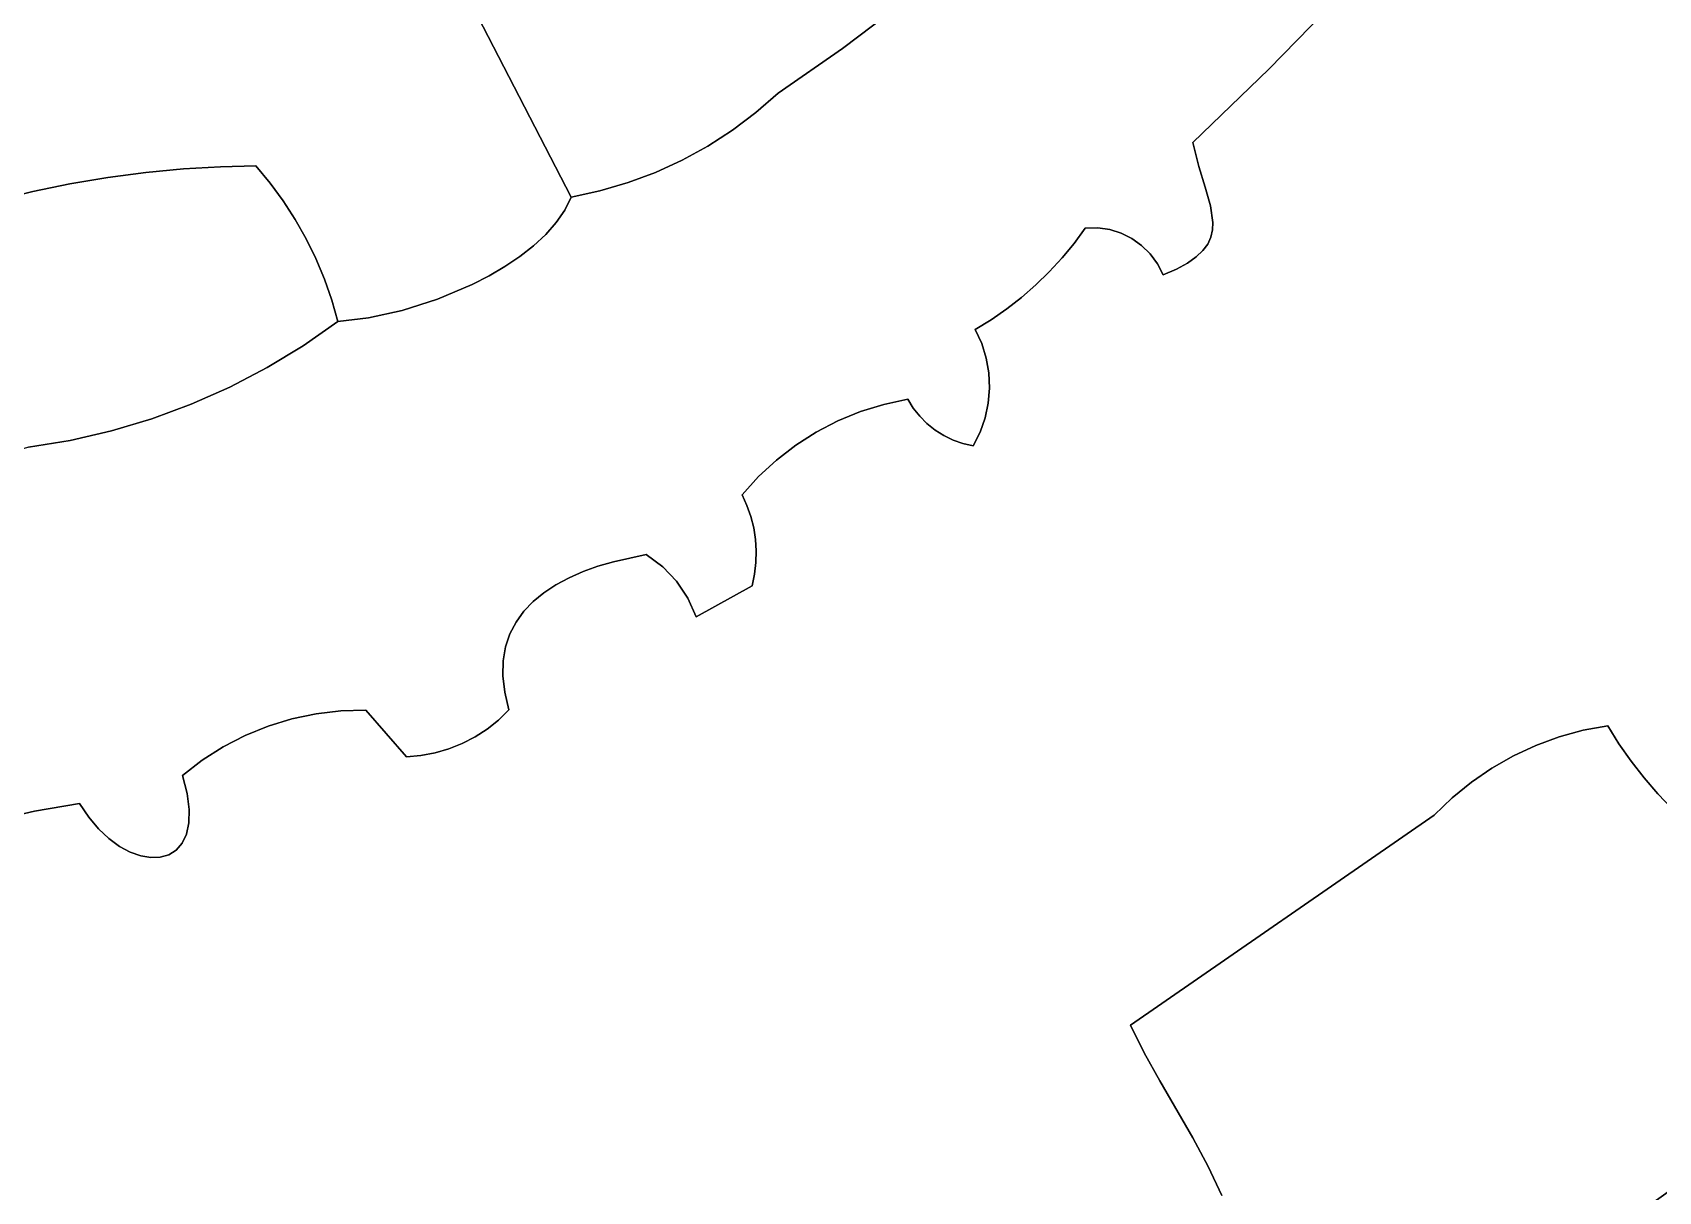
# Model space of a CAD drawing. Header units: inches. Extents: x 37.5 to 70.3, y 17.4 to 61.6.
# Drawn here: x 55.902 to 59.301, y 36.337 to 38.758 of the extents above; entities that cross this region are included whole.
import ezdxf

# ---------------------------------------------------------------- set-up
doc = ezdxf.new("R2010")
doc.units = ezdxf.units.IN
doc.layers.add('SURFACES_FOR_SKETCHUP', color=7, linetype='Continuous')

msp = doc.modelspace()

# ---------------------------------------------------------------- linework, layer by layer
at = {"layer": 'SURFACES_FOR_SKETCHUP'}
for points, invisible_edges in [([(58.7891, 39.0034), (60.2509, 37.8714), (59.7633, 39.3712)], 11), ([(56.1872, 39.2961), (56.1131, 39.2738), (56.2948, 38.4781)], 10), ([(56.3686, 38.4797), (56.8326, 38.7916), (56.1872, 39.2961)], 11), ([(56.2948, 38.4781), (56.3686, 38.4797), (56.1872, 39.2961)], 10), ([(56.1131, 39.2738), (56.0399, 39.2531), (56.2177, 38.4736)], 10), ([(56.2177, 38.4736), (56.2948, 38.4781), (56.1131, 39.2738)], 10), ([(55.9688, 39.2313), (55.9013, 39.2055), (56.1387, 38.4662)], 10), ([(56.0399, 39.2531), (55.9688, 39.2313), (56.1387, 38.4662)], 10), ([(56.1387, 38.4662), (56.2177, 38.4736), (56.0399, 39.2531)], 10), ([(55.8693, 39.1902), (55.6954, 39.0067), (56.1387, 38.4662)], 11), ([(55.9013, 39.2055), (55.8693, 39.1902), (56.1387, 38.4662)], 10), ([(57.1434, 39.1687), (57.1153, 39.1067), (57.5952, 38.7253)], 10), ([(57.5952, 38.7253), (57.7261, 38.8241), (57.1434, 39.1687)], 10), ([(57.9745, 39.0377), (58.4861, 38.6818), (58.0917, 39.1521)], 3), ([(58.6401, 38.8402), (58.0917, 39.1521), (58.4861, 38.6818)], 3), ([(57.1153, 39.1067), (57.0889, 39.06), (57.5952, 38.7253)], 10), ([(57.0598, 39.0151), (57.4601, 38.6319), (57.0889, 39.06)], 3), ([(57.4601, 38.6319), (57.5952, 38.7253), (57.0889, 39.06)], 10), ([(57.8526, 38.9283), (58.3272, 38.5283), (57.9745, 39.0377)], 3), ([(58.4861, 38.6818), (57.9745, 39.0377), (58.3272, 38.5283)], 3), ([(55.9023, 38.4265), (55.6954, 39.0067), (55.8279, 38.4076)], 3), ([(55.9797, 38.4426), (55.6954, 39.0067), (55.9023, 38.4265)], 3), ([(56.0589, 38.4558), (55.6954, 39.0067), (55.9797, 38.4426)], 3), ([(56.0589, 38.4558), (56.1387, 38.4662), (55.6954, 39.0067)], 10), ([(57.0598, 39.0151), (57.028, 38.9722), (57.4601, 38.6319)], 10), ([(58.6401, 38.8402), (60.1261, 37.7234), (58.7891, 39.0034)], 3), ([(60.2509, 37.8714), (58.7891, 39.0034), (60.1261, 37.7234)], 3), ([(57.028, 38.9722), (56.9936, 38.9315), (57.3648, 38.5543)], 10), ([(57.4138, 38.5913), (57.028, 38.9722), (57.3648, 38.5543)], 3), ([(57.4601, 38.6319), (57.028, 38.9722), (57.4138, 38.5913)], 3), ([(56.9936, 38.9315), (56.9568, 38.8929), (57.3134, 38.521)], 10), ([(57.3134, 38.521), (57.3648, 38.5543), (56.9936, 38.9315)], 10), ([(57.7261, 38.8241), (58.1024, 38.3497), (57.8526, 38.9283)], 3), ([(58.3272, 38.5283), (57.8526, 38.9283), (58.1024, 38.3497)], 11), ([(56.9568, 38.8929), (56.9176, 38.8566), (57.2041, 38.4662)], 10), ([(57.2597, 38.4916), (57.3134, 38.521), (56.9568, 38.8929)], 10), ([(57.2597, 38.4916), (56.9568, 38.8929), (57.2041, 38.4662)], 3), ([(56.9176, 38.8566), (56.8762, 38.8228), (57.0878, 38.4276)], 10), ([(57.0878, 38.4276), (57.1467, 38.4448), (56.9176, 38.8566)], 10), ([(57.2041, 38.4662), (56.9176, 38.8566), (57.1467, 38.4448)], 3), ([(56.8762, 38.8228), (56.8326, 38.7916), (57.0275, 38.4147)], 8), ([(57.0275, 38.4147), (57.0878, 38.4276), (56.8762, 38.8228)], 10), ([(57.5952, 38.7253), (58.1024, 38.3497), (57.7261, 38.8241)], 3), ([(58.4861, 38.6818), (58.3683, 38.3458), (58.6401, 38.8402)], 3), ([(58.6401, 38.8402), (58.3683, 38.3458), (59.1945, 37.31)], 11), ([(59.1945, 37.31), (59.9965, 37.5797), (58.6401, 38.8402)], 11), ([(60.1261, 37.7234), (58.6401, 38.8402), (59.9965, 37.5797)], 3), ([(56.3984, 38.4439), (56.8326, 38.7916), (56.3686, 38.4797)], 3), ([(56.4259, 38.4066), (56.8326, 38.7916), (56.3984, 38.4439)], 3), ([(56.4511, 38.3677), (56.8326, 38.7916), (56.4259, 38.4066)], 3), ([(56.8326, 38.7916), (56.4511, 38.3677), (56.856, 38.25)], 11), ([(56.9205, 38.2904), (56.949, 38.3127), (56.8326, 38.7916)], 10), ([(56.856, 38.25), (56.8893, 38.2695), (56.8326, 38.7916)], 10), ([(56.8326, 38.7916), (56.9745, 38.3364), (57.0275, 38.4147)], 3), ([(56.8893, 38.2695), (56.9205, 38.2904), (56.8326, 38.7916)], 10), ([(56.9745, 38.3364), (56.8326, 38.7916), (56.949, 38.3127)], 3), ([(57.4601, 38.6319), (57.8723, 38.1376), (57.5952, 38.7253)], 3), ([(57.9694, 38.2051), (57.5952, 38.7253), (57.9383, 38.1808)], 3), ([(57.906, 38.1583), (57.5952, 38.7253), (57.8723, 38.1376)], 3), ([(57.9383, 38.1808), (57.5952, 38.7253), (57.906, 38.1583)], 3), ([(58.0272, 38.2584), (57.5952, 38.7253), (57.999, 38.2309)], 3), ([(57.999, 38.2309), (57.5952, 38.7253), (57.9694, 38.2051)], 3), ([(58.0539, 38.2874), (57.5952, 38.7253), (58.0272, 38.2584)], 3), ([(58.1024, 38.3497), (57.5952, 38.7253), (58.079, 38.3178)], 3), ([(58.079, 38.3178), (57.5952, 38.7253), (58.0539, 38.2874)], 3), ([(58.3272, 38.5283), (58.3399, 38.4788), (58.4861, 38.6818)], 2), ([(58.3533, 38.435), (58.4861, 38.6818), (58.3399, 38.4788)], 3), ([(58.4861, 38.6818), (58.3533, 38.435), (58.3641, 38.3962)], 9), ([(58.4861, 38.6818), (58.3641, 38.3962), (58.369, 38.3617)], 9), ([(58.4861, 38.6818), (58.369, 38.3617), (58.3683, 38.3458)], 9), ([(57.4138, 38.5913), (57.8723, 38.1376), (57.4601, 38.6319)], 3), ([(57.3648, 38.5543), (57.8723, 38.1376), (57.4138, 38.5913)], 3), ([(57.3134, 38.521), (57.6323, 37.9662), (57.3648, 38.5543)], 3), ([(57.8723, 38.1376), (57.3648, 38.5543), (57.681, 37.9814)], 11), ([(57.681, 37.9814), (57.3648, 38.5543), (57.6323, 37.9662)], 3), ([(57.2597, 38.4916), (57.5852, 37.9468), (57.3134, 38.521)], 3), ([(57.6323, 37.9662), (57.3134, 38.521), (57.5852, 37.9468)], 3), ([(58.1283, 38.3501), (58.3272, 38.5283), (58.1024, 38.3497)], 3), ([(58.1535, 38.3465), (58.3272, 38.5283), (58.1283, 38.3501)], 3), ([(58.3272, 38.5283), (58.1535, 38.3465), (58.3399, 38.4788)], 3), ([(56.2948, 38.4781), (56.2177, 38.4736), (56.4511, 38.3677)], 10), ([(56.3686, 38.4797), (56.2948, 38.4781), (56.3984, 38.4439)], 2), ([(56.4511, 38.3677), (56.4259, 38.4066), (56.2948, 38.4781)], 10), ([(56.3984, 38.4439), (56.2948, 38.4781), (56.4259, 38.4066)], 3), ([(57.2041, 38.4662), (57.5401, 37.9234), (57.2597, 38.4916)], 3), ([(57.5852, 37.9468), (57.2597, 38.4916), (57.5401, 37.9234)], 3), ([(58.1774, 38.339), (58.3399, 38.4788), (58.1535, 38.3465)], 3), ([(58.1998, 38.3279), (58.3399, 38.4788), (58.1774, 38.339)], 3), ([(58.3399, 38.4788), (58.1998, 38.3279), (58.3533, 38.435)], 3), ([(55.9023, 38.4265), (56.0668, 37.9259), (55.9797, 38.4426)], 3), ([(55.9797, 38.4426), (56.1512, 37.9511), (56.0589, 38.4558)], 3), ([(56.1512, 37.9511), (55.9797, 38.4426), (56.0668, 37.9259)], 3), ([(56.0589, 38.4558), (56.2337, 37.9817), (56.1387, 38.4662)], 3), ([(56.2337, 37.9817), (56.0589, 38.4558), (56.1512, 37.9511)], 3), ([(56.1387, 38.4662), (56.3141, 38.0174), (56.2177, 38.4736)], 3), ([(56.3141, 38.0174), (56.1387, 38.4662), (56.2337, 37.9817)], 3), ([(56.3922, 38.0582), (56.2177, 38.4736), (56.3141, 38.0174)], 3), ([(56.2177, 38.4736), (56.3922, 38.0582), (56.4511, 38.3677)], 11), ([(56.9745, 38.3364), (57.1467, 38.4448), (56.9964, 38.3614)], 3), ([(56.9745, 38.3364), (57.457, 37.865), (57.1467, 38.4448)], 11), ([(57.0878, 38.4276), (56.9964, 38.3614), (57.1467, 38.4448)], 3), ([(57.1467, 38.4448), (57.4973, 37.8961), (57.2041, 38.4662)], 3), ([(57.4973, 37.8961), (57.1467, 38.4448), (57.457, 37.865)], 3), ([(57.5401, 37.9234), (57.2041, 38.4662), (57.4973, 37.8961)], 3), ([(55.8279, 38.4076), (55.9808, 37.9061), (55.9023, 38.4265)], 3), ([(55.8934, 37.8918), (55.9808, 37.9061), (55.8279, 38.4076)], 10), ([(55.9808, 37.9061), (56.0668, 37.9259), (55.9023, 38.4265)], 10), ([(56.9745, 38.3364), (56.9964, 38.3614), (57.0275, 38.4147)], 10), ([(57.0878, 38.4276), (57.0142, 38.3875), (56.9964, 38.3614)], 9), ([(57.0142, 38.3875), (57.0275, 38.4147), (56.9964, 38.3614)], 2), ([(57.0878, 38.4276), (57.0275, 38.4147), (57.0142, 38.3875)], 8), ([(58.2202, 38.3134), (58.3533, 38.435), (58.1998, 38.3279)], 3), ([(58.3533, 38.435), (58.2202, 38.3134), (58.3641, 38.3962)], 3), ([(58.3641, 38.3962), (58.2202, 38.3134), (58.369, 38.3617)], 3), ([(56.4739, 38.3275), (56.4511, 38.3677), (56.3922, 38.0582)], 10), ([(56.4739, 38.3275), (56.821, 38.2321), (56.4511, 38.3677)], 3), ([(56.856, 38.25), (56.4511, 38.3677), (56.821, 38.2321)], 3), ([(58.1283, 38.3501), (58.1024, 38.3497), (58.079, 38.3178)], 8), ([(58.1283, 38.3501), (58.079, 38.3178), (58.1535, 38.3465)], 3), ([(58.1535, 38.3465), (58.079, 38.3178), (58.1774, 38.339)], 3), ([(58.1774, 38.339), (58.079, 38.3178), (58.1998, 38.3279)], 3), ([(58.2381, 38.2958), (58.369, 38.3617), (58.2202, 38.3134)], 3), ([(58.369, 38.3617), (58.2381, 38.2958), (58.3683, 38.3458)], 3), ([(58.3683, 38.3458), (58.2381, 38.2958), (58.3583, 38.3164)], 11), ([(58.3583, 38.3164), (58.3648, 38.3307), (58.3683, 38.3458)], 8), ([(58.3648, 38.3307), (59.1945, 37.31), (58.3683, 38.3458)], 3), ([(56.4739, 38.3275), (56.3922, 38.0582), (56.4943, 38.286)], 3), ([(56.4943, 38.286), (56.7481, 38.2014), (56.4739, 38.3275)], 3), ([(56.821, 38.2321), (56.4739, 38.3275), (56.7481, 38.2014)], 3), ([(56.9205, 38.2904), (57.3849, 37.7923), (56.949, 38.3127)], 3), ([(56.949, 38.3127), (57.4195, 37.8304), (56.9745, 38.3364)], 3), ([(57.4195, 37.8304), (56.949, 38.3127), (57.3849, 37.7923)], 3), ([(57.457, 37.865), (56.9745, 38.3364), (57.4195, 37.8304)], 3), ([(58.1998, 38.3279), (58.0539, 38.2874), (58.2202, 38.3134)], 3), ([(58.0539, 38.2874), (58.1998, 38.3279), (58.079, 38.3178)], 3), ([(58.2202, 38.3134), (58.0539, 38.2874), (58.2381, 38.2958)], 3), ([(58.3483, 38.3027), (58.3583, 38.3164), (58.2381, 38.2958)], 10), ([(58.3483, 38.3027), (59.093, 37.2867), (58.3583, 38.3164)], 3), ([(58.3583, 38.3164), (59.1431, 37.3004), (58.3648, 38.3307)], 3), ([(59.1431, 37.3004), (58.3583, 38.3164), (59.093, 37.2867)], 3), ([(59.1431, 37.3004), (59.1945, 37.31), (58.3648, 38.3307)], 10), ([(56.4676, 38.104), (56.4943, 38.286), (56.3922, 38.0582)], 3), ([(56.5121, 38.2432), (56.4943, 38.286), (56.4676, 38.104)], 10), ([(56.7481, 38.2014), (56.4943, 38.286), (56.6744, 38.1778)], 3), ([(56.5121, 38.2432), (56.6744, 38.1778), (56.4943, 38.286)], 3), ([(56.8893, 38.2695), (57.1845, 37.6674), (56.9205, 38.2904)], 3), ([(57.3849, 37.7923), (56.9205, 38.2904), (57.1845, 37.6674)], 11), ([(58.0272, 38.2584), (58.265, 38.2522), (58.0539, 38.2874)], 3), ([(58.2381, 38.2958), (58.0539, 38.2874), (58.2532, 38.2753)], 3), ([(58.2532, 38.2753), (58.0539, 38.2874), (58.265, 38.2522)], 3), ([(58.3344, 38.2895), (58.3483, 38.3027), (58.2381, 38.2958)], 10), ([(58.2532, 38.2753), (58.3161, 38.2767), (58.2381, 38.2958)], 3), ([(58.3344, 38.2895), (58.2381, 38.2958), (58.3161, 38.2767)], 3), ([(58.2931, 38.2643), (58.3161, 38.2767), (58.2532, 38.2753)], 10), ([(58.2532, 38.2753), (58.265, 38.2522), (58.2931, 38.2643)], 8), ([(58.2931, 38.2643), (58.9524, 37.2216), (58.3161, 38.2767)], 3), ([(58.3161, 38.2767), (58.9973, 37.2472), (58.3344, 38.2895)], 3), ([(58.9973, 37.2472), (58.3161, 38.2767), (58.9524, 37.2216)], 3), ([(58.3344, 38.2895), (59.0443, 37.2689), (58.3483, 38.3027)], 3), ([(59.0443, 37.2689), (58.3344, 38.2895), (58.9973, 37.2472)], 3), ([(59.093, 37.2867), (58.3483, 38.3027), (59.0443, 37.2689)], 3), ([(56.5275, 38.1995), (56.5121, 38.2432), (56.4676, 38.104)], 10), ([(56.6038, 38.162), (56.6744, 38.1778), (56.5121, 38.2432)], 10), ([(56.5121, 38.2432), (56.5275, 38.1995), (56.6038, 38.162)], 10), ([(56.856, 38.25), (56.821, 38.2321), (57.0836, 37.6431)], 10), ([(56.856, 38.25), (57.1162, 37.6526), (56.8893, 38.2695)], 3), ([(57.0836, 37.6431), (57.1162, 37.6526), (56.856, 38.25)], 10), ([(57.1845, 37.6674), (56.8893, 38.2695), (57.1162, 37.6526)], 3), ([(58.265, 38.2522), (57.8931, 37.9535), (57.8825, 37.9235)], 9), ([(57.8825, 37.9235), (58.8692, 37.1595), (58.265, 38.2522)], 11), ([(57.8931, 37.9535), (58.265, 38.2522), (57.8997, 37.9843)], 3), ([(57.8997, 37.9843), (58.265, 38.2522), (57.9023, 38.0156)], 3), ([(58.265, 38.2522), (57.999, 38.2309), (57.9023, 38.0156)], 11), ([(57.999, 38.2309), (58.265, 38.2522), (58.0272, 38.2584)], 3), ([(58.265, 38.2522), (58.9096, 37.1923), (58.2931, 38.2643)], 3), ([(58.9096, 37.1923), (58.265, 38.2522), (58.8692, 37.1595)], 3), ([(58.9524, 37.2216), (58.2931, 38.2643), (58.9096, 37.1923)], 3), ([(56.821, 38.2321), (56.7481, 38.2014), (57.0525, 37.6319)], 10), ([(57.0525, 37.6319), (57.0836, 37.6431), (56.821, 38.2321)], 10), ([(57.9383, 38.1808), (57.9009, 38.047), (57.9694, 38.2051)], 3), ([(57.9023, 38.0156), (57.9694, 38.2051), (57.9009, 38.047)], 3), ([(57.9694, 38.2051), (57.9023, 38.0156), (57.999, 38.2309)], 3), ([(56.5402, 38.1547), (56.5275, 38.1995), (56.4676, 38.104)], 2), ([(56.5275, 38.1995), (56.5402, 38.1547), (56.6038, 38.162)], 8), ([(56.6744, 38.1778), (56.6038, 38.162), (56.9485, 37.5695)], 10), ([(56.7481, 38.2014), (56.6744, 38.1778), (56.9958, 37.6044)], 10), ([(56.9708, 37.5879), (56.9958, 37.6044), (56.6744, 38.1778)], 10), ([(56.9485, 37.5695), (56.9708, 37.5879), (56.6744, 38.1778)], 10), ([(57.0232, 37.619), (57.0525, 37.6319), (56.7481, 38.2014)], 10), ([(56.9958, 37.6044), (57.0232, 37.619), (56.7481, 38.2014)], 10), ([(57.906, 38.1583), (57.8954, 38.078), (57.9383, 38.1808)], 3), ([(57.9009, 38.047), (57.9383, 38.1808), (57.8954, 38.078)], 3), ([(56.6038, 38.162), (56.5402, 38.1547), (56.4676, 38.104)], 8), ([(56.6038, 38.162), (56.4676, 38.104), (56.929, 37.5491)], 11), ([(56.929, 37.5491), (56.9485, 37.5695), (56.6038, 38.162)], 10), ([(57.681, 37.9814), (57.7313, 37.9923), (57.8723, 38.1376)], 10), ([(57.8723, 38.1376), (57.7313, 37.9923), (57.8859, 38.1084)], 3), ([(57.906, 38.1583), (57.8723, 38.1376), (57.8859, 38.1084)], 8), ([(57.906, 38.1583), (57.8859, 38.1084), (57.8954, 38.078)], 9), ([(56.4676, 38.104), (56.3922, 38.0582), (56.929, 37.5491)], 10), ([(57.8859, 38.1084), (57.7313, 37.9923), (57.8954, 38.078)], 3), ([(57.9009, 38.047), (57.8954, 38.078), (57.7313, 37.9923)], 10), ([(56.3922, 38.0582), (56.3141, 38.0174), (56.5464, 37.3411)], 10), ([(56.5464, 37.3411), (56.5988, 37.3425), (56.3922, 38.0582)], 10), ([(56.5988, 37.3425), (56.9126, 37.5266), (56.3922, 38.0582)], 11), ([(56.9126, 37.5266), (56.929, 37.5491), (56.3922, 38.0582)], 10), ([(57.7313, 37.9923), (57.7428, 37.9736), (57.9009, 38.047)], 10), ([(57.9023, 38.0156), (57.9009, 38.047), (57.7428, 37.9736)], 10), ([(56.3141, 38.0174), (56.2337, 37.9817), (56.4947, 37.3351)], 10), ([(56.4947, 37.3351), (56.5464, 37.3411), (56.3141, 38.0174)], 10), ([(57.7428, 37.9736), (57.7563, 37.9566), (57.9023, 38.0156)], 10), ([(57.9023, 38.0156), (57.7563, 37.9566), (57.8997, 37.9843)], 3), ([(56.1512, 37.9511), (56.3945, 37.3093), (56.2337, 37.9817)], 3), ([(56.444, 37.3244), (56.4947, 37.3351), (56.2337, 37.9817)], 10), ([(56.444, 37.3244), (56.2337, 37.9817), (56.3945, 37.3093)], 3), ([(57.5852, 37.9468), (57.7883, 37.9278), (57.6323, 37.9662)], 3), ([(57.6323, 37.9662), (57.7563, 37.9566), (57.681, 37.9814)], 3), ([(57.7563, 37.9566), (57.6323, 37.9662), (57.7715, 37.9412)], 3), ([(57.7715, 37.9412), (57.6323, 37.9662), (57.7883, 37.9278)], 3), ([(57.7428, 37.9736), (57.7313, 37.9923), (57.681, 37.9814)], 8), ([(57.7428, 37.9736), (57.681, 37.9814), (57.7563, 37.9566)], 3), ([(57.7715, 37.9412), (57.8997, 37.9843), (57.7563, 37.9566)], 3), ([(57.7883, 37.9278), (57.8997, 37.9843), (57.7715, 37.9412)], 3), ([(57.8997, 37.9843), (57.7883, 37.9278), (57.8931, 37.9535)], 3), ([(56.0668, 37.9259), (56.3466, 37.2897), (56.1512, 37.9511)], 3), ([(56.3945, 37.3093), (56.1512, 37.9511), (56.3466, 37.2897)], 3), ([(57.5401, 37.9234), (57.7883, 37.9278), (57.5852, 37.9468)], 3), ([(57.8065, 37.9163), (57.8931, 37.9535), (57.7883, 37.9278)], 3), ([(57.8065, 37.9163), (57.826, 37.9069), (57.8931, 37.9535)], 10), ([(57.8825, 37.9235), (57.8931, 37.9535), (57.826, 37.9069)], 10), ([(55.8934, 37.8918), (56.0001, 37.1475), (55.9808, 37.9061)], 3), ([(55.9808, 37.9061), (56.3005, 37.2659), (56.0668, 37.9259)], 3), ([(56.0001, 37.1475), (56.2567, 37.2379), (55.9808, 37.9061)], 11), ([(56.3005, 37.2659), (55.9808, 37.9061), (56.2567, 37.2379)], 3), ([(56.3466, 37.2897), (56.0668, 37.9259), (56.3005, 37.2659)], 3), ([(57.4058, 37.6024), (57.8465, 37.8997), (57.411, 37.6264)], 3), ([(57.8679, 37.8948), (57.8465, 37.8997), (57.4058, 37.6024)], 10), ([(57.411, 37.6264), (57.8465, 37.8997), (57.4139, 37.6507)], 3), ([(57.4146, 37.6751), (57.5401, 37.9234), (57.413, 37.6993)], 3), ([(57.4973, 37.8961), (57.413, 37.6993), (57.5401, 37.9234)], 3), ([(57.4139, 37.6507), (57.826, 37.9069), (57.4146, 37.6751)], 3), ([(57.826, 37.9069), (57.4139, 37.6507), (57.8465, 37.8997)], 3), ([(57.4146, 37.6751), (57.8065, 37.9163), (57.5401, 37.9234)], 11), ([(57.8065, 37.9163), (57.4146, 37.6751), (57.826, 37.9069)], 3), ([(57.7883, 37.9278), (57.5401, 37.9234), (57.8065, 37.9163)], 3), ([(57.8465, 37.8997), (57.8825, 37.9235), (57.826, 37.9069)], 3), ([(57.8679, 37.8948), (57.8825, 37.9235), (57.8465, 37.8997)], 2), ([(57.8679, 37.8948), (58.8692, 37.1595), (57.8825, 37.9235)], 3), ([(55.7293, 37.8432), (55.9056, 37.1313), (55.8116, 37.8665)], 3), ([(55.8934, 37.8918), (55.8116, 37.8665), (56.0001, 37.1475)], 10), ([(55.9056, 37.1313), (56.0001, 37.1475), (55.8116, 37.8665)], 10), ([(57.4195, 37.8304), (57.4033, 37.7469), (57.457, 37.865)], 3), ([(57.4093, 37.7233), (57.457, 37.865), (57.4033, 37.7469)], 3), ([(57.4058, 37.6024), (58.1972, 36.6845), (57.8679, 37.8948)], 11), ([(57.413, 37.6993), (57.4973, 37.8961), (57.4093, 37.7233)], 3), ([(57.457, 37.865), (57.4093, 37.7233), (57.4973, 37.8961)], 3), ([(58.8692, 37.1595), (57.8679, 37.8948), (58.8316, 37.1232)], 3), ([(58.8316, 37.1232), (57.8679, 37.8948), (58.1972, 36.6845)], 3), ([(55.6466, 37.822), (55.9056, 37.1313), (55.7293, 37.8432)], 3), ([(57.4195, 37.8304), (57.3849, 37.7923), (57.3952, 37.77)], 8), ([(57.4195, 37.8304), (57.3952, 37.77), (57.4033, 37.7469)], 9), ([(55.9056, 37.1313), (55.6466, 37.822), (55.8123, 37.1095)], 3), ([(57.219, 37.6423), (57.3849, 37.7923), (57.1845, 37.6674)], 3), ([(57.3849, 37.7923), (57.219, 37.6423), (57.3952, 37.77)], 3), ([(57.3952, 37.77), (57.219, 37.6423), (57.4033, 37.7469)], 3), ([(57.4093, 37.7233), (57.4033, 37.7469), (57.219, 37.6423)], 10), ([(57.219, 37.6423), (57.2482, 37.6117), (57.4093, 37.7233)], 10), ([(57.413, 37.6993), (57.4093, 37.7233), (57.2482, 37.6117)], 10), ([(57.413, 37.6993), (57.2482, 37.6117), (57.4146, 37.6751)], 3), ([(57.219, 37.6423), (57.1845, 37.6674), (57.1162, 37.6526)], 8), ([(57.4146, 37.6751), (57.2482, 37.6117), (57.4139, 37.6507)], 3), ([(57.0232, 37.619), (57.2887, 37.5374), (57.0525, 37.6319)], 3), ([(57.0525, 37.6319), (57.2887, 37.5374), (57.0836, 37.6431)], 3), ([(57.0836, 37.6431), (57.2717, 37.5765), (57.1162, 37.6526)], 3), ([(57.2717, 37.5765), (57.0836, 37.6431), (57.2887, 37.5374)], 3), ([(57.219, 37.6423), (57.1162, 37.6526), (57.2482, 37.6117)], 3), ([(57.2482, 37.6117), (57.1162, 37.6526), (57.2717, 37.5765)], 3), ([(57.411, 37.6264), (57.4139, 37.6507), (57.2482, 37.6117)], 10), ([(57.2482, 37.6117), (57.2717, 37.5765), (57.411, 37.6264)], 10), ([(57.4058, 37.6024), (57.411, 37.6264), (57.2717, 37.5765)], 10), ([(56.9958, 37.6044), (56.9708, 37.5879), (56.8888, 37.3798)], 10), ([(56.9958, 37.6044), (56.8888, 37.3798), (57.2887, 37.5374)], 11), ([(57.0232, 37.619), (56.9958, 37.6044), (57.2887, 37.5374)], 10), ([(57.2717, 37.5765), (57.2887, 37.5374), (57.4058, 37.6024)], 8), ([(57.2887, 37.5374), (58.1972, 36.6845), (57.4058, 37.6024)], 3), ([(56.9485, 37.5695), (56.8849, 37.414), (56.9708, 37.5879)], 3), ([(56.8888, 37.3798), (56.9708, 37.5879), (56.8849, 37.414)], 3), ([(56.8849, 37.414), (56.9485, 37.5695), (56.8856, 37.4457)], 3), ([(56.9485, 37.5695), (56.929, 37.5491), (56.8856, 37.4457)], 10), ([(59.9965, 37.5797), (59.1945, 37.31), (59.8622, 37.4404)], 3), ([(56.5988, 37.3425), (56.8998, 37.5019), (56.9126, 37.5266)], 9), ([(56.8757, 37.3218), (57.2887, 37.5374), (56.8976, 37.343)], 3), ([(57.2887, 37.5374), (56.8757, 37.3218), (58.1972, 36.6845)], 11), ([(56.929, 37.5491), (56.9126, 37.5266), (56.8856, 37.4457)], 10), ([(56.8907, 37.475), (56.8856, 37.4457), (56.9126, 37.5266)], 10), ([(56.8976, 37.343), (57.2887, 37.5374), (56.8888, 37.3798)], 3), ([(56.9126, 37.5266), (56.8998, 37.5019), (56.8907, 37.475)], 8), ([(56.5988, 37.3425), (56.8907, 37.475), (56.8998, 37.5019)], 9), ([(56.5988, 37.3425), (56.8856, 37.4457), (56.8907, 37.475)], 9), ([(56.8856, 37.4457), (56.5988, 37.3425), (56.8849, 37.414)], 3), ([(59.8622, 37.4404), (59.1945, 37.31), (59.7232, 37.3056)], 3), ([(56.5988, 37.3425), (56.8002, 37.2728), (56.8849, 37.414)], 11), ([(56.8002, 37.2728), (56.8268, 37.2866), (56.8849, 37.414)], 10), ([(56.8888, 37.3798), (56.8849, 37.414), (56.8268, 37.2866)], 10), ([(56.8268, 37.2866), (56.8521, 37.303), (56.8888, 37.3798)], 10), ([(56.8757, 37.3218), (56.8888, 37.3798), (56.8521, 37.303)], 3), ([(56.8757, 37.3218), (56.8976, 37.343), (56.8888, 37.3798)], 8), ([(56.444, 37.3244), (56.3945, 37.3093), (56.6834, 37.245)], 10), ([(56.444, 37.3244), (56.6834, 37.245), (56.4947, 37.3351)], 3), ([(56.5464, 37.3411), (56.4947, 37.3351), (56.6834, 37.245)], 10), ([(56.6834, 37.245), (56.5988, 37.3425), (56.5464, 37.3411)], 8), ([(56.7723, 37.2617), (56.8002, 37.2728), (56.5988, 37.3425)], 10), ([(56.7137, 37.2477), (56.7434, 37.2533), (56.5988, 37.3425)], 10), ([(56.5988, 37.3425), (56.6834, 37.245), (56.7137, 37.2477)], 8), ([(56.7723, 37.2617), (56.5988, 37.3425), (56.7434, 37.2533)], 3), ([(56.8521, 37.303), (58.1972, 36.6845), (56.8757, 37.3218)], 3), ([(56.3945, 37.3093), (56.3466, 37.2897), (56.2285, 37.1068)], 10), ([(56.6834, 37.245), (56.3945, 37.3093), (56.2285, 37.1068)], 11), ([(56.2292, 37.135), (56.2285, 37.1068), (56.3466, 37.2897)], 10), ([(56.3466, 37.2897), (56.3005, 37.2659), (56.2292, 37.135)], 10), ([(56.8002, 37.2728), (57.587, 35.7558), (56.8268, 37.2866)], 3), ([(56.8268, 37.2866), (57.7568, 35.8385), (56.8521, 37.303)], 3), ([(57.7568, 35.8385), (56.8268, 37.2866), (57.587, 35.7558)], 3), ([(58.1972, 36.6845), (56.8521, 37.303), (57.7568, 35.8385)], 11), ([(59.0443, 37.2689), (59.2433, 37.2359), (59.093, 37.2867)], 3), ([(59.093, 37.2867), (59.2433, 37.2359), (59.1431, 37.3004)], 3), ([(59.1945, 37.31), (59.1431, 37.3004), (59.218, 37.2722)], 2), ([(59.218, 37.2722), (59.1431, 37.3004), (59.2433, 37.2359)], 3), ([(59.7232, 37.3056), (59.1945, 37.31), (59.5797, 37.1754)], 3), ([(59.218, 37.2722), (59.5797, 37.1754), (59.1945, 37.31)], 3), ([(56.2567, 37.2379), (56.2292, 37.135), (56.3005, 37.2659)], 3), ([(56.7723, 37.2617), (56.5349, 35.9128), (56.8002, 37.2728)], 3), ([(57.587, 35.7558), (56.8002, 37.2728), (56.5349, 35.9128)], 11), ([(56.7723, 37.2617), (56.7434, 37.2533), (56.5349, 35.9128)], 10), ([(56.7434, 37.2533), (56.7137, 37.2477), (56.5349, 35.9128)], 10), ([(58.9973, 37.2472), (59.2705, 37.2009), (59.0443, 37.2689)], 3), ([(59.2433, 37.2359), (59.0443, 37.2689), (59.2705, 37.2009)], 3), ([(59.2433, 37.2359), (59.5797, 37.1754), (59.218, 37.2722)], 3), ([(56.0001, 37.1475), (56.2153, 37.2058), (56.2567, 37.2379)], 9), ([(56.6834, 37.245), (56.2144, 37.0645), (56.202, 37.0502)], 9), ([(56.202, 37.0502), (56.5349, 35.9128), (56.6834, 37.245)], 11), ([(56.6834, 37.245), (56.2234, 37.0833), (56.2144, 37.0645)], 9), ([(56.2567, 37.2379), (56.2153, 37.2058), (56.2249, 37.168)], 8), ([(56.6834, 37.245), (56.2285, 37.1068), (56.2234, 37.0833)], 9), ([(56.2567, 37.2379), (56.2249, 37.168), (56.2292, 37.135)], 9), ([(56.7137, 37.2477), (56.6834, 37.245), (56.5349, 35.9128)], 10), ([(58.9096, 37.1923), (59.2995, 37.1675), (58.9524, 37.2216)], 3), ([(58.9524, 37.2216), (59.2995, 37.1675), (58.9973, 37.2472)], 3), ([(59.2705, 37.2009), (58.9973, 37.2472), (59.2995, 37.1675)], 3), ([(59.2705, 37.2009), (59.5797, 37.1754), (59.2433, 37.2359)], 3), ([(56.0001, 37.1475), (56.0192, 37.119), (56.2153, 37.2058)], 10), ([(56.0192, 37.119), (56.0398, 37.0946), (56.2153, 37.2058)], 10), ([(56.2249, 37.168), (56.2153, 37.2058), (56.0398, 37.0946)], 10), ([(58.8692, 37.1595), (59.3302, 37.1356), (58.9096, 37.1923)], 3), ([(59.2995, 37.1675), (58.9096, 37.1923), (59.3302, 37.1356)], 3), ([(59.2995, 37.1675), (59.5797, 37.1754), (59.2705, 37.2009)], 3), ([(56.0398, 37.0946), (56.0615, 37.0742), (56.2249, 37.168)], 10), ([(56.0838, 37.0579), (56.2249, 37.168), (56.0615, 37.0742)], 3), ([(56.2249, 37.168), (56.0838, 37.0579), (56.2292, 37.135)], 3), ([(58.8316, 37.1232), (59.3302, 37.1356), (58.8692, 37.1595)], 3), ([(59.3302, 37.1356), (59.5797, 37.1754), (59.2995, 37.1675)], 3), ([(55.8123, 37.1095), (56.0615, 37.0742), (55.9056, 37.1313)], 3), ([(56.0192, 37.119), (56.0001, 37.1475), (55.9056, 37.1313)], 8), ([(56.0192, 37.119), (55.9056, 37.1313), (56.0398, 37.0946)], 3), ([(56.0398, 37.0946), (55.9056, 37.1313), (56.0615, 37.0742)], 3), ([(56.1062, 37.0458), (56.2292, 37.135), (56.0838, 37.0579)], 3), ([(56.2292, 37.135), (56.1062, 37.0458), (56.2285, 37.1068)], 3), ([(58.8316, 37.1232), (58.1972, 36.6845), (58.2257, 36.6262)], 8), ([(58.2257, 36.6262), (58.2582, 36.5676), (58.8316, 37.1232)], 10), ([(58.3269, 36.4491), (58.8316, 37.1232), (58.2582, 36.5676)], 3), ([(58.8316, 37.1232), (58.3269, 36.4491), (58.3592, 36.3891)], 9), ([(58.8316, 37.1232), (58.3592, 36.3891), (59.1749, 36.2195)], 11), ([(59.3302, 37.1356), (58.8316, 37.1232), (59.3625, 37.1054)], 3), ([(59.2896, 36.3139), (59.3708, 36.3712), (58.8316, 37.1232)], 10), ([(59.4684, 36.9625), (58.8316, 37.1232), (59.3708, 36.3712)], 11), ([(59.3625, 37.1054), (58.8316, 37.1232), (59.4684, 36.9625)], 11), ([(59.1749, 36.2195), (59.2119, 36.2525), (58.8316, 37.1232)], 10), ([(59.2119, 36.2525), (59.2896, 36.3139), (58.8316, 37.1232)], 10), ([(55.8123, 37.1095), (55.6246, 36.9233), (56.0615, 37.0742)], 11), ([(56.1282, 37.038), (56.2285, 37.1068), (56.1062, 37.0458)], 3), ([(56.1282, 37.038), (56.1493, 37.0345), (56.2285, 37.1068)], 10), ([(56.2285, 37.1068), (56.1493, 37.0345), (56.2234, 37.0833)], 3), ([(56.1689, 37.0353), (56.2234, 37.0833), (56.1493, 37.0345)], 3), ([(56.2234, 37.0833), (56.1689, 37.0353), (56.2144, 37.0645)], 3), ([(56.1062, 37.0458), (56.0838, 37.0579), (55.6156, 36.8995)], 10), ([(55.6246, 36.9233), (55.6156, 36.8995), (56.0838, 37.0579)], 10), ([(56.0838, 37.0579), (56.0615, 37.0742), (55.6246, 36.9233)], 10), ([(56.1689, 37.0353), (56.1867, 37.0405), (56.2144, 37.0645)], 10), ([(56.202, 37.0502), (56.2144, 37.0645), (56.1867, 37.0405)], 2), ([(56.1867, 37.0405), (56.5349, 35.9128), (56.202, 37.0502)], 3), ([(56.1282, 37.038), (56.1062, 37.0458), (55.5902, 36.8551)], 10), ([(55.6042, 36.8767), (55.5902, 36.8551), (56.1062, 37.0458)], 10), ([(55.5902, 36.8551), (56.1205, 35.8482), (56.1282, 37.038)], 11), ([(55.6156, 36.8995), (55.6042, 36.8767), (56.1062, 37.0458)], 10), ([(56.1282, 37.038), (56.1205, 35.8482), (56.1493, 37.0345)], 3), ([(56.2027, 35.8652), (56.1493, 37.0345), (56.1205, 35.8482)], 3), ([(56.1493, 37.0345), (56.2853, 35.8802), (56.1689, 37.0353)], 3), ([(56.2853, 35.8802), (56.1493, 37.0345), (56.2027, 35.8652)], 3), ([(56.1689, 37.0353), (56.4514, 35.904), (56.1867, 37.0405)], 3), ([(56.4514, 35.904), (56.1689, 37.0353), (56.3682, 35.8931)], 3), ([(56.3682, 35.8931), (56.1689, 37.0353), (56.2853, 35.8802)], 3), ([(56.5349, 35.9128), (56.1867, 37.0405), (56.4514, 35.904)], 3), ([(56.0388, 35.8291), (55.5902, 36.8551), (55.9576, 35.808)], 3), ([(55.9576, 35.808), (55.5902, 36.8551), (55.8179, 35.7835)], 11), ([(56.1205, 35.8482), (55.5902, 36.8551), (56.0388, 35.8291)], 3), ([(57.7568, 35.8385), (57.9241, 35.9267), (58.1972, 36.6845)], 10), ([(58.1972, 36.6845), (57.9241, 35.9267), (58.2257, 36.6262)], 3), ([(57.9241, 35.9267), (58.0886, 36.0201), (58.2257, 36.6262)], 10), ([(58.1263, 36.0504), (58.2257, 36.6262), (58.0886, 36.0201)], 3), ([(58.2257, 36.6262), (58.1263, 36.0504), (58.2582, 36.5676)], 3), ([(58.1654, 36.0787), (58.2582, 36.5676), (58.1263, 36.0504)], 3), ([(58.2058, 36.105), (58.2582, 36.5676), (58.1654, 36.0787)], 3), ([(58.2582, 36.5676), (58.2058, 36.105), (58.3269, 36.4491)], 3), ([(58.2475, 36.1293), (58.3269, 36.4491), (58.2058, 36.105)], 3), ([(58.3269, 36.4491), (58.2475, 36.1293), (58.3592, 36.3891)], 3), ([(58.2902, 36.1515), (58.3592, 36.3891), (58.2475, 36.1293)], 3), ([(58.3592, 36.3891), (58.2902, 36.1515), (58.3876, 36.3285)], 3), ([(58.3876, 36.3285), (59.1749, 36.2195), (58.3592, 36.3891)], 3), ([(59.3708, 36.3712), (59.2896, 36.3139), (59.371, 36.1373)], 10)]:
    msp.add_3dface(points, dxfattribs=dict(at, invisible_edges=invisible_edges))

doc.saveas('drawing.dxf')
